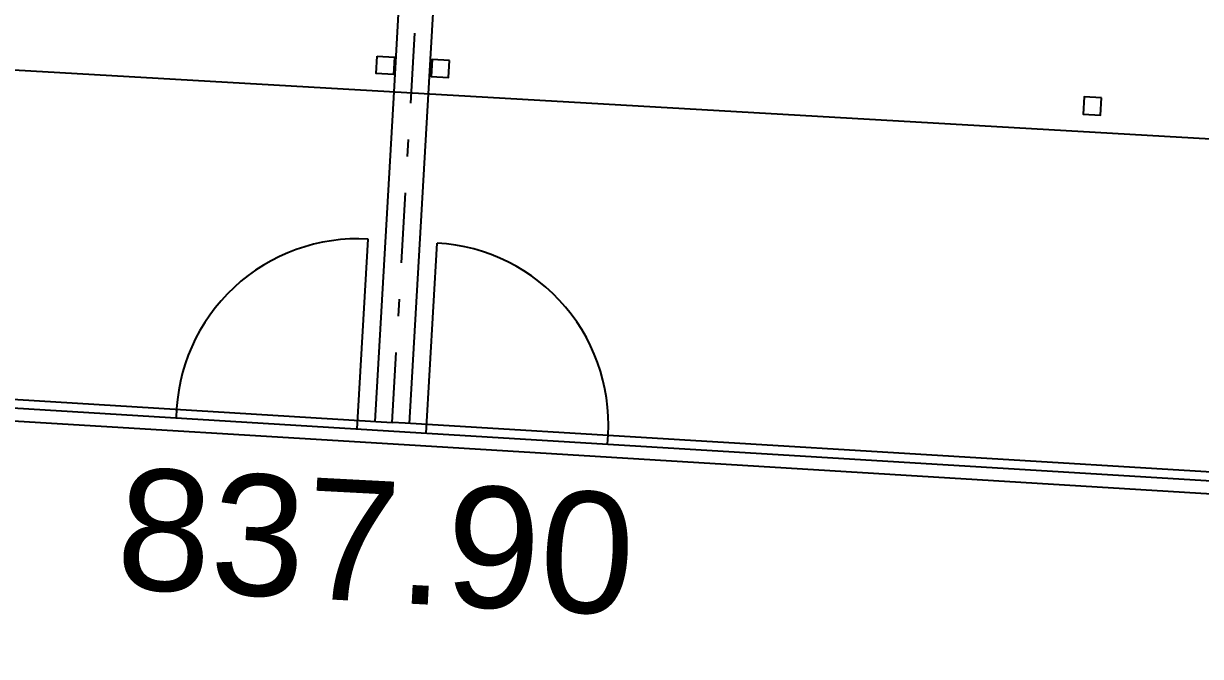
# Model space of a CAD drawing. Header units: millimetres. Extents: x 441061 to 442903, y 4515148 to 4515613.
# Drawn here: x 442228.94 to 442235.74, y 4515586.97 to 4515590.63 of the extents above; entities that cross this region are included whole.
import ezdxf
from ezdxf.enums import TextEntityAlignment as Align

# ---------------------------------------------------------------- set-up
doc = ezdxf.new("R2010")
doc.units = ezdxf.units.MM
doc.linetypes.add('CYPE_RAYAPUNTO', pattern=[0.4125, 0.2025, -0.105, 0, -0.105])
for name, color, linetype in [('01_ejes', 10, 'Continuous'), ('01_mono BAJA', 2, 'Continuous'), ('01_niveles', 2, 'Continuous'), ('01_piscinas', 254, 'Continuous')]:
    doc.layers.add(name, color=color, linetype=linetype)
doc.styles.add('Estilo1', font='swissel.ttf')

# ---------------------------------------------------------------- blocks, each defined once
blk = doc.blocks.new('A$C6A825EFA')
at = {"layer": '01_mono BAJA', "color": 254}
for p, q in [((7.75, 0, 0), (7.75, 3, 0)), ((7.95, 0, 0), (7.95, 3, 0)), ((0, 0, 0), (15.7, 0, 0))]:
    blk.add_line(p, q, dxfattribs=at)
at = {"layer": '01_mono BAJA', "color": 254, "elevation": 0}
for points in [[(7.6404, 0.2), (7.7404, 0.2), (7.7404, 0.1), (7.6404, 0.1)], [(8.0596, 0.2), (7.9596, 0.2), (7.9596, 0.1), (8.0596, 0.1)]]:
    blk.add_lwpolyline(points, close=True, dxfattribs=at)
at = {"layer": '01_mono BAJA', "color": 254}
blk.add_lwpolyline([(11.8348, 0.2), (11.7348, 0.2), (11.7348, 0.1), (11.8348, 0.1)], close=True, dxfattribs=at)

msp = doc.modelspace()

# ---------------------------------------------------------------- linework, layer by layer
at = {"layer": '01_ejes', "color": 10, "linetype": 'CYPE_RAYAPUNTO', "ltscale": 2}
msp.add_line((442231.0681, 4515588.3201), (442232.2187, 4515608.3007), dxfattribs=at)
at = {"layer": '01_piscinas'}
for p, q in [((442230.8657, 4515588.2833), (442230.9289, 4515589.3805)), ((442231.2649, 4515588.259), (442231.3282, 4515589.3575)), ((442226.1164, 4515588.6217), (442231.0681, 4515588.3201)), ((442231.1426, 4515588.3156), (442231.0681, 4515588.3201)), ((442247.096, 4515587.3441), (442231.1426, 4515588.3156))]:
    msp.add_line(p, q, dxfattribs=at)
at = {"layer": '01_piscinas', "elevation": 0}
for points in [[(442230.9683, 4515588.3262), (442231.0781, 4515590.2321)], [(442231.1679, 4515588.314), (442231.2777, 4515590.2206)]]:
    msp.add_lwpolyline(points, dxfattribs=at)
at = {"layer": '01_piscinas'}
for points in [[(442135.223, 4515588.112), (442145.7441, 4515570.5198), (442145.8638, 4515570.5542), (442151.8303, 4515572.2861), (442158.3307, 4515574.1626), (442162.9218, 4515575.488), (442168.8309, 4515577.1684), (442172.9285, 4515578.3762), (442173.3649, 4515578.5051), (442185.2587, 4515582.0193), (442188.3319, 4515582.918), (442188.3748, 4515582.9305), (442193.5545, 4515584.4452, 0.005835), (442201.6347, 4515586.7657, -0.002257), (442202.2204, 4515586.9113, -0.002318), (442202.8215, 4515587.0549, -0.000234), (442202.8368, 4515587.0585, -0.000109), (442202.8651, 4515587.0651, -0.024811), (442209.3888, 4515588.2498, -0.026464), (442216.4163, 4515588.8392, -0.005162), (442217.7925, 4515588.8673, -0.022759), (442226.1144, 4515588.5726), (442231.1411, 4515588.2665), (442247.0953, 4515587.295)], [(442135.1488, 4515588.09), (442145.7094, 4515570.4318), (442145.8846, 4515570.4821), (442151.8512, 4515572.2141), (442158.3515, 4515574.0906), (442162.9424, 4515575.4159), (442168.8518, 4515577.0963), (442172.9497, 4515578.3042), (442173.3861, 4515578.4332), (442185.2798, 4515581.9473), (442188.353, 4515582.846), (442188.3959, 4515582.8585), (442193.5749, 4515584.3731, 0.005834), (442201.6547, 4515586.6934, -0.002251), (442202.2382, 4515586.8384, -0.002318), (442202.8387, 4515586.9819, -0.000235), (442202.8539, 4515586.9855, -0.000109), (442202.8821, 4515586.9921, -0.024812), (442209.3988, 4515588.1754, -0.026464), (442216.4186, 4515588.7642, -0.005162), (442217.7932, 4515588.7923, -0.022761), (442226.109, 4515588.4978), (442231.1365, 4515588.1916), (442247.0934, 4515587.22)]]:
    msp.add_lwpolyline(points, format="xyb", dxfattribs=at)
for centre, start, end in [((442230.8685, 4515588.3323), 86.70418, 179.19545), ((442231.2678, 4515588.3093), 353.76317, 86.70418)]:
    msp.add_arc(centre, 1.05, start, end, dxfattribs=at)

# ---------------------------------------------------------------- block references
at = {"layer": '01_mono BAJA', "rotation": 356.7041834618886}
msp.add_blockref('A$C6A825EFA', (442223.3409, 4515590.6777, 0), dxfattribs=at)

# ---------------------------------------------------------------- texts
at = {"layer": '01_niveles', "color": 7, "ltscale": 0.25, "style": 'Estilo1'}
msp.add_text('837.90', height=0.7, rotation=357, dxfattribs=at).set_placement((442230.9551, 4515587.2832), align=Align.CENTER)

doc.saveas('drawing.dxf')
